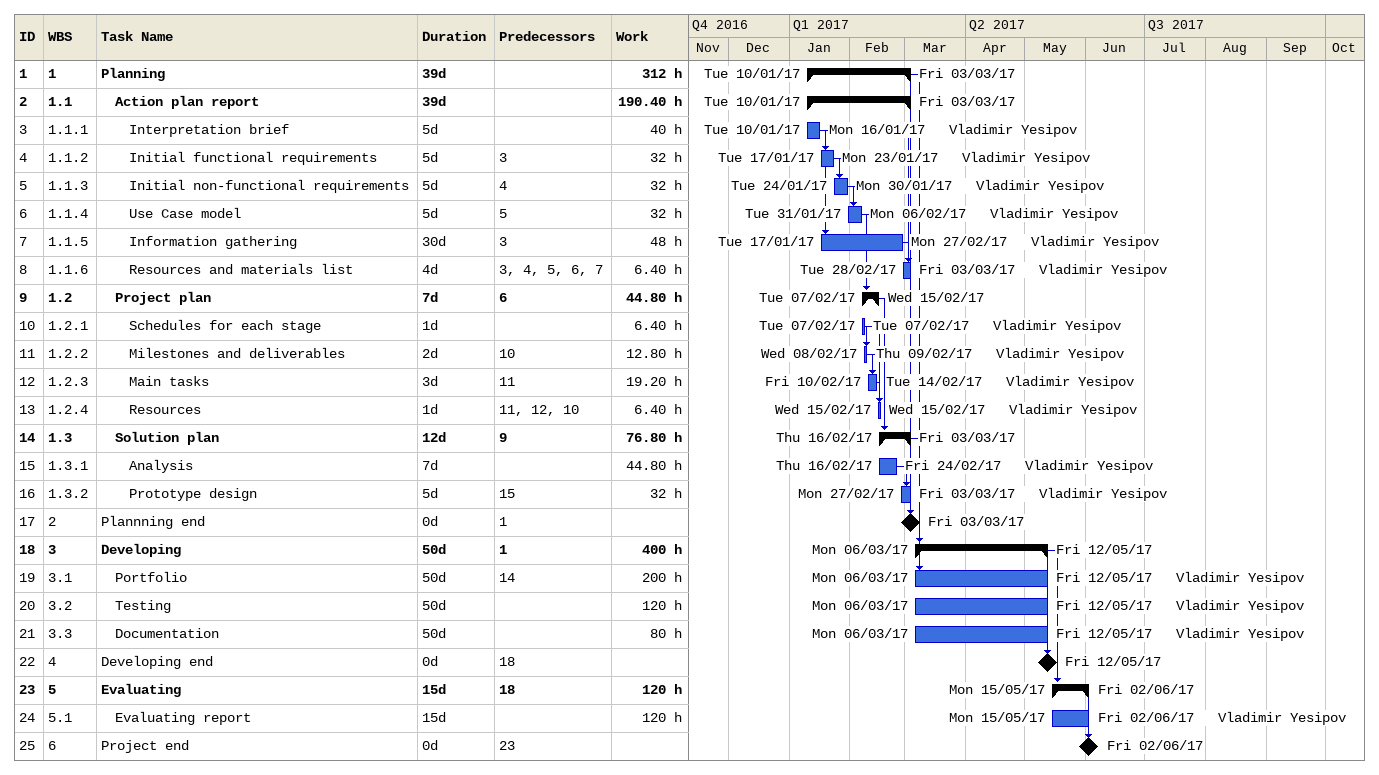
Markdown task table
| ID | WBS | Task | Duration | Start | Finish | Predecessors | Resources | Work (h) |
|---|---|---|---|---|---|---|---|---|
| 1 | 1 | **Planning** | 39d | 2017-01-10 | 2017-03-03 |  |  | 312 |
| 2 | 1.1 | **Action plan report** | 39d | 2017-01-10 | 2017-03-03 |  |  | 190.40 |
| 3 | 1.1.1 | Interpretation brief | 5d | 2017-01-10 | 2017-01-16 |  | Vladimir Yesipov | 40 |
| 4 | 1.1.2 | Initial functional requirements | 5d | 2017-01-17 | 2017-01-23 | 3 | Vladimir Yesipov | 32 |
| 5 | 1.1.3 | Initial non-functional requirements | 5d | 2017-01-24 | 2017-01-30 | 4 | Vladimir Yesipov | 32 |
| 6 | 1.1.4 | Use Case model | 5d | 2017-01-31 | 2017-02-06 | 5 | Vladimir Yesipov | 32 |
| 7 | 1.1.5 | Information gathering | 30d | 2017-01-17 | 2017-02-27 | 3 | Vladimir Yesipov | 48 |
| 8 | 1.1.6 | Resources and materials list | 4d | 2017-02-28 | 2017-03-03 | 3, 4, 5, 6, 7 | Vladimir Yesipov | 6.40 |
| 9 | 1.2 | **Project plan** | 7d | 2017-02-07 | 2017-02-15 | 6 |  | 44.80 |
| 10 | 1.2.1 | Schedules for each stage | 1d | 2017-02-07 | 2017-02-07 |  | Vladimir Yesipov | 6.40 |
| 11 | 1.2.2 | Milestones and deliverables | 2d | 2017-02-08 | 2017-02-09 | 10 | Vladimir Yesipov | 12.80 |
| 12 | 1.2.3 | Main tasks | 3d | 2017-02-10 | 2017-02-14 | 11 | Vladimir Yesipov | 19.20 |
| 13 | 1.2.4 | Resources | 1d | 2017-02-15 | 2017-02-15 | 11, 12, 10 | Vladimir Yesipov | 6.40 |
| 14 | 1.3 | **Solution plan** | 12d | 2017-02-16 | 2017-03-03 | 9 |  | 76.80 |
| 15 | 1.3.1 | Analysis | 7d | 2017-02-16 | 2017-02-24 |  | Vladimir Yesipov | 44.80 |
| 16 | 1.3.2 | Prototype design | 5d | 2017-02-27 | 2017-03-03 | 15 | Vladimir Yesipov | 32 |
| 17 | 2 | Plannning end | 0d | 2017-03-03 | 2017-03-03 | 1 |  |  |
| 18 | 3 | **Developing** | 50d | 2017-03-06 | 2017-05-12 | 1 |  | 400 |
| 19 | 3.1 | Portfolio | 50d | 2017-03-06 | 2017-05-12 | 14 | Vladimir Yesipov | 200 |
| 20 | 3.2 | Testing | 50d | 2017-03-06 | 2017-05-12 |  | Vladimir Yesipov | 120 |
| 21 | 3.3 | Documentation | 50d | 2017-03-06 | 2017-05-12 |  | Vladimir Yesipov | 80 |
| 22 | 4 | Developing end | 0d | 2017-05-12 | 2017-05-12 | 18 |  |  |
| 23 | 5 | **Evaluating** | 15d | 2017-05-15 | 2017-06-02 | 18 |  | 120 |
| 24 | 5.1 | Evaluating report | 15d | 2017-05-15 | 2017-06-02 |  | Vladimir Yesipov | 120 |
| 25 | 6 | Project end | 0d | 2017-06-02 | 2017-06-02 | 23 |  |  |
